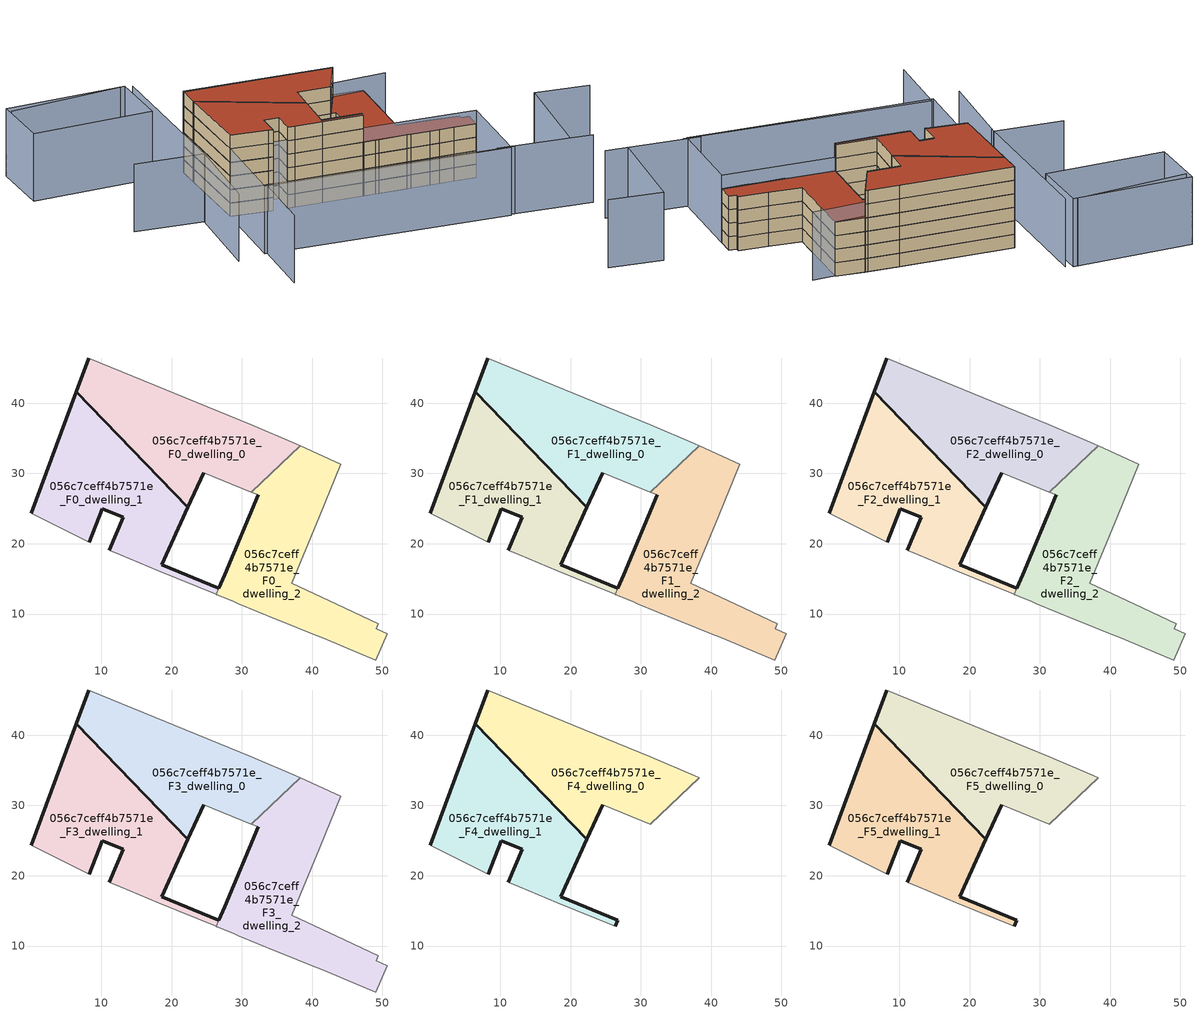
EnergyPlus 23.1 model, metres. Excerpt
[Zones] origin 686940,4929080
056c7ceff4b7571e_F0_dwelling_0
 floor ground (EU_floor_Construction): 31.3,27.34 38.28,33.96 37.65,34.25 31.34,36.94 8.24,46.42 6.45,41.6 22.32,25.18 24.55,30.08 z0
 wall outside (EU_wall_Construction): 24.55,30.08 22.32,25.18 6.45,41.6 8.24,46.42 z0:3
 wall adiabatic (EU_wall_Construction): 31.3,27.34 24.55,30.08 / 8.24,46.42 31.34,36.94 37.65,34.25 38.28,33.96 z0:3
 wall to 056c7ceff4b7571e_F0_dwelling_2 (EU_wall_Construction): 38.27,33.96 31.3,27.34 z0:3
056c7ceff4b7571e_F0_dwelling_1
 floor ground (EU_floor_Construction): 26.35,12.79 26.71,13.65 18.61,17.01 22.32,25.18 6.45,41.6 0.04,24.32 7.27,20.73 8.27,20.23 10.17,24.99 13.15,23.78 11.16,19.1 12.67,18.46 18.13,16.15 z0
 wall outside (EU_wall_Construction): 11.16,19.1 13.15,23.78 10.17,24.99 8.27,20.23 / 0.04,24.32 6.45,41.6 22.32,25.18 18.61,17.01 26.71,13.65 z0:3
 wall adiabatic (EU_wall_Construction): 8.27,20.23 7.27,20.73 0.04,24.32 / 26.35,12.79 18.13,16.15 12.67,18.46 11.16,19.1 z0:3
 wall to 056c7ceff4b7571e_F0_dwelling_2 (EU_wall_Construction): 26.71,13.65 26.35,12.79 z0:3
056c7ceff4b7571e_F0_dwelling_2
 floor ground (EU_floor_Construction): 49.07,3.46 50.68,7.16 49.09,7.92 49.42,8.62 43.52,11.39 37.08,14.41 41.06,24 44.09,31.3 38.28,33.96 31.3,27.34 32.31,26.94 27.54,15.6 26.72,13.65 26.71,13.65 26.35,12.79 26.36,12.78 26.44,12.75 28.76,11.79 29.5,11.49 35.06,9.22 35.96,8.85 39.78,7.29 41.62,6.54 44.5,5.36 z0
 wall outside (EU_wall_Construction): 26.71,13.65 26.72,13.65 27.54,15.6 32.31,26.94 z0:3
 wall adiabatic (EU_wall_Construction): 32.31,26.94 31.3,27.34 / 38.28,33.96 44.09,31.3 41.06,24 37.08,14.41 43.52,11.39 49.42,8.62 49.09,7.92 50.68,7.16 49.07,3.46 44.5,5.36 41.62,6.54 39.78,7.29 35.96,8.85 35.06,9.22 29.5,11.49 28.76,11.79 26.44,12.75 26.36,12.78 26.35,12.79 z0:3
056c7ceff4b7571e_F1_dwelling_0
 floor to 056c7ceff4b7571e_F0_dwelling_0 (EU_floor_Construction): 31.3,27.34 38.27,33.96 37.65,34.25 31.34,36.94 8.24,46.42 6.45,41.6 22.32,25.18 24.55,30.08 z3
 wall outside (EU_wall_Construction): 24.55,30.08 22.32,25.18 6.45,41.6 8.24,46.42 z3:6
 wall adiabatic (EU_wall_Construction): 31.3,27.34 24.55,30.08 / 8.24,46.42 31.34,36.94 37.65,34.25 38.28,33.96 z3:6
 wall to 056c7ceff4b7571e_F1_dwelling_2 (EU_wall_Construction): 38.27,33.96 31.3,27.34 z3:6
056c7ceff4b7571e_F1_dwelling_1
 floor to 056c7ceff4b7571e_F0_dwelling_1 (EU_floor_Construction): 26.35,12.79 26.71,13.65 18.61,17.01 22.32,25.18 6.45,41.6 0.04,24.32 7.27,20.73 8.27,20.23 10.17,24.99 13.15,23.78 11.16,19.1 12.67,18.46 18.13,16.15 z3
 wall outside (EU_wall_Construction): 11.16,19.1 13.15,23.78 10.17,24.99 8.27,20.23 / 0.04,24.32 6.45,41.6 22.32,25.18 18.61,17.01 26.71,13.65 z3:6
 wall adiabatic (EU_wall_Construction): 8.27,20.23 7.27,20.73 0.04,24.32 / 26.35,12.79 18.13,16.15 12.67,18.46 11.16,19.1 z3:6
 wall to 056c7ceff4b7571e_F1_dwelling_2 (EU_wall_Construction): 26.71,13.65 26.35,12.79 z3:6
056c7ceff4b7571e_F1_dwelling_2
 floor to 056c7ceff4b7571e_F0_dwelling_2 (EU_floor_Construction): 49.07,3.46 50.68,7.16 49.09,7.92 49.42,8.62 43.52,11.39 37.08,14.41 41.06,24 44.09,31.3 38.27,33.96 31.3,27.34 32.31,26.94 27.54,15.6 26.72,13.65 26.71,13.65 26.35,12.79 26.36,12.78 26.44,12.75 28.76,11.79 29.5,11.49 35.06,9.22 35.96,8.85 39.78,7.29 41.62,6.54 44.5,5.36 z3
 wall outside (EU_wall_Construction): 26.71,13.65 26.72,13.65 27.54,15.6 32.31,26.94 z3:6
 wall adiabatic (EU_wall_Construction): 32.31,26.94 31.3,27.34 / 38.28,33.96 44.09,31.3 41.06,24 37.08,14.41 43.52,11.39 49.42,8.62 49.09,7.92 50.68,7.16 49.07,3.46 44.5,5.36 41.62,6.54 39.78,7.29 35.96,8.85 35.06,9.22 29.5,11.49 28.76,11.79 26.44,12.75 26.36,12.78 26.35,12.79 z3:6
056c7ceff4b7571e_F2_dwelling_0
 floor to 056c7ceff4b7571e_F1_dwelling_0 (EU_floor_Construction): 31.3,27.34 38.27,33.96 37.65,34.25 31.34,36.94 8.24,46.42 6.45,41.6 22.32,25.18 24.55,30.08 z6
 wall outside (EU_wall_Construction): 24.55,30.08 22.32,25.18 6.45,41.6 8.24,46.42 z6:9
 wall adiabatic (EU_wall_Construction): 31.3,27.34 24.55,30.08 / 8.24,46.42 31.34,36.94 37.65,34.25 38.28,33.96 z6:9
 wall to 056c7ceff4b7571e_F2_dwelling_2 (EU_wall_Construction): 38.27,33.96 31.3,27.34 z6:9
056c7ceff4b7571e_F2_dwelling_1
 floor to 056c7ceff4b7571e_F1_dwelling_1 (EU_floor_Construction): 26.35,12.79 26.71,13.65 18.61,17.01 22.32,25.18 6.45,41.6 0.04,24.32 7.27,20.73 8.27,20.23 10.17,24.99 13.15,23.78 11.16,19.1 12.67,18.46 18.13,16.15 z6
 wall outside (EU_wall_Construction): 11.16,19.1 13.15,23.78 10.17,24.99 8.27,20.23 / 0.04,24.32 6.45,41.6 22.32,25.18 18.61,17.01 26.71,13.65 z6:9
 wall adiabatic (EU_wall_Construction): 8.27,20.23 7.27,20.73 0.04,24.32 / 26.35,12.79 18.13,16.15 12.67,18.46 11.16,19.1 z6:9
 wall to 056c7ceff4b7571e_F2_dwelling_2 (EU_wall_Construction): 26.71,13.65 26.35,12.79 z6:9
056c7ceff4b7571e_F2_dwelling_2
 floor to 056c7ceff4b7571e_F1_dwelling_2 (EU_floor_Construction): 49.07,3.46 50.68,7.16 49.09,7.92 49.42,8.62 43.52,11.39 37.08,14.41 41.06,24 44.09,31.3 38.27,33.96 31.3,27.34 32.31,26.94 27.54,15.6 26.72,13.65 26.71,13.65 26.35,12.79 26.36,12.78 26.44,12.75 28.76,11.79 29.5,11.49 35.06,9.22 35.96,8.85 39.78,7.29 41.62,6.54 44.5,5.36 z6
 wall outside (EU_wall_Construction): 26.71,13.65 26.72,13.65 27.54,15.6 32.31,26.94 z6:9
 wall adiabatic (EU_wall_Construction): 32.31,26.94 31.3,27.34 / 38.28,33.96 44.09,31.3 41.06,24 37.08,14.41 43.52,11.39 49.42,8.62 49.09,7.92 50.68,7.16 49.07,3.46 44.5,5.36 41.62,6.54 39.78,7.29 35.96,8.85 35.06,9.22 29.5,11.49 28.76,11.79 26.44,12.75 26.36,12.78 26.35,12.79 z6:9
056c7ceff4b7571e_F3_dwelling_0
 floor to 056c7ceff4b7571e_F2_dwelling_0 (EU_floor_Construction): 31.3,27.34 38.27,33.96 37.65,34.25 31.34,36.94 8.24,46.42 6.45,41.6 22.32,25.18 24.55,30.08 z9
 wall outside (EU_wall_Construction): 24.55,30.08 22.32,25.18 6.45,41.6 8.24,46.42 z9:12
 wall adiabatic (EU_wall_Construction): 31.3,27.34 24.55,30.08 / 8.24,46.42 31.34,36.94 37.65,34.25 38.28,33.96 z9:12
 wall to 056c7ceff4b7571e_F3_dwelling_2 (EU_wall_Construction): 38.27,33.96 31.3,27.34 z9:12
056c7ceff4b7571e_F3_dwelling_1
 floor to 056c7ceff4b7571e_F2_dwelling_1 (EU_floor_Construction): 26.35,12.79 26.71,13.65 18.61,17.01 22.32,25.18 6.45,41.6 0.04,24.32 7.27,20.73 8.27,20.23 10.17,24.99 13.15,23.78 11.16,19.1 12.67,18.46 18.13,16.15 z9
 wall outside (EU_wall_Construction): 11.16,19.1 13.15,23.78 10.17,24.99 8.27,20.23 / 0.04,24.32 6.45,41.6 22.32,25.18 18.61,17.01 26.71,13.65 z9:12
 wall adiabatic (EU_wall_Construction): 8.27,20.23 7.27,20.73 0.04,24.32 / 26.35,12.79 18.13,16.15 12.67,18.46 11.16,19.1 z9:12
 wall to 056c7ceff4b7571e_F3_dwelling_2 (EU_wall_Construction): 26.71,13.65 26.35,12.79 z9:12
056c7ceff4b7571e_F3_dwelling_2
 floor to 056c7ceff4b7571e_F2_dwelling_2 (EU_floor_Construction): 49.07,3.46 50.68,7.16 49.09,7.92 49.42,8.62 43.52,11.39 37.08,14.41 41.06,24 44.09,31.3 38.27,33.96 31.3,27.34 32.31,26.94 27.54,15.6 26.72,13.65 26.71,13.65 26.35,12.79 26.36,12.78 26.44,12.75 28.76,11.79 29.5,11.49 35.06,9.22 35.96,8.85 39.78,7.29 41.62,6.54 44.5,5.36 z9
 wall outside (EU_wall_Construction): 26.71,13.65 26.72,13.65 27.54,15.6 32.31,26.94 z9:12
 wall adiabatic (EU_wall_Construction): 32.31,26.94 31.3,27.34 / 38.28,33.96 44.09,31.3 41.06,24 37.08,14.41 43.52,11.39 49.42,8.62 49.09,7.92 50.68,7.16 49.07,3.46 44.5,5.36 41.62,6.54 39.78,7.29 35.96,8.85 35.06,9.22 29.5,11.49 28.76,11.79 26.44,12.75 26.36,12.78 26.35,12.79 z9:12
 roof outside (EU_roof_Construction): 44.09,31.3 41.06,24 37.08,14.41 43.52,11.39 49.42,8.62 49.09,7.92 50.68,7.16 49.07,3.46 44.5,5.36 41.62,6.54 39.78,7.29 35.96,8.85 35.06,9.22 29.5,11.49 28.76,11.79 26.44,12.75 26.36,12.78 26.35,12.79 26.71,13.65 26.72,13.65 27.54,15.6 32.31,26.94 31.3,27.34 38.28,33.96 z12
056c7ceff4b7571e_F4_dwelling_0
 floor to 056c7ceff4b7571e_F3_dwelling_0 (EU_floor_Construction): 31.3,27.34 38.27,33.96 37.65,34.25 31.34,36.94 8.24,46.42 6.45,41.6 22.32,25.18 24.55,30.08 z12
 wall outside (EU_wall_Construction): 24.55,30.08 22.32,25.18 6.45,41.6 8.24,46.42 z12:15
 wall adiabatic (EU_wall_Construction): 8.24,46.42 31.34,36.94 37.65,34.25 38.28,33.96 31.3,27.34 24.55,30.08 z12:15
056c7ceff4b7571e_F4_dwelling_1
 floor to 056c7ceff4b7571e_F3_dwelling_1 (EU_floor_Construction): 26.35,12.79 26.71,13.65 18.61,17.01 22.32,25.18 6.45,41.6 0.04,24.32 7.27,20.73 8.27,20.23 10.17,24.99 13.15,23.78 11.16,19.1 12.67,18.46 18.13,16.15 z12
 wall outside (EU_wall_Construction): 11.16,19.1 13.15,23.78 10.17,24.99 8.27,20.23 / 0.04,24.32 6.45,41.6 22.32,25.18 18.61,17.01 26.71,13.65 26.35,12.79 z12:15
 wall adiabatic (EU_wall_Construction): 8.27,20.23 7.27,20.73 0.04,24.32 / 26.35,12.79 18.13,16.15 12.67,18.46 11.16,19.1 z12:15
056c7ceff4b7571e_F5_dwelling_0
 floor to 056c7ceff4b7571e_F4_dwelling_0 (EU_floor_Construction): 31.3,27.34 38.27,33.96 37.65,34.25 31.34,36.94 8.24,46.42 6.45,41.6 22.32,25.18 24.55,30.08 z15
 wall outside (EU_wall_Construction): 24.55,30.08 22.32,25.18 6.45,41.6 8.24,46.42 z15:18
 wall adiabatic (EU_wall_Construction): 8.24,46.42 31.34,36.94 37.65,34.25 38.28,33.96 31.3,27.34 24.55,30.08 z15:18
 roof outside (EU_roof_Construction): 31.34,36.94 37.65,34.25 38.28,33.96 31.3,27.34 24.55,30.08 22.32,25.18 6.45,41.6 8.24,46.42 z18
056c7ceff4b7571e_F5_dwelling_1
 floor to 056c7ceff4b7571e_F4_dwelling_1 (EU_floor_Construction): 26.35,12.79 26.71,13.65 18.61,17.01 22.32,25.18 6.45,41.6 0.04,24.32 7.27,20.73 8.27,20.23 10.17,24.99 13.15,23.78 11.16,19.1 12.67,18.46 18.13,16.15 z15
 wall outside (EU_wall_Construction): 11.16,19.1 13.15,23.78 10.17,24.99 8.27,20.23 / 0.04,24.32 6.45,41.6 22.32,25.18 18.61,17.01 26.71,13.65 26.35,12.79 z15:18
 wall adiabatic (EU_wall_Construction): 8.27,20.23 7.27,20.73 0.04,24.32 / 26.35,12.79 18.13,16.15 12.67,18.46 11.16,19.1 z15:18
 roof outside (EU_roof_Construction): 22.32,25.18 18.61,17.01 26.71,13.65 26.35,12.79 18.13,16.15 12.67,18.46 11.16,19.1 13.15,23.78 10.17,24.99 8.27,20.23 7.27,20.73 0.04,24.32 6.45,41.6 z18
shading: 39,-12.96 57.65,-21.58 / -13.26,-8.04 -6.87,6.68 / -6.87,6.68 42.3,-14.67 / 53.19,-19.65 63.37,1.42 / 63.37,1.42 73.99,-3.71 / -19.07,32.38 -5.43,26.19 / -5.43,26.19 -14,7.31 / 7.29,60.14 -5.83,25.21 / 48.55,29.43 7.18,43.24 / 5.26,61.58 -18.85,68.28 / 0.04,24.32 49.07,3.46 / 49.07,3.46 41.39,-14.59 / 41.39,-14.59 -7.64,6.27 / -7.64,6.27 0.04,24.32 / -18.72,70.05 6.13,61.27 / 6.13,61.27 1.64,48.57 / 1.64,48.57 -23.21,57.35 / -23.21,57.35 -18.72,70.05 z0:15
[Building]
EU S2 Campaign: North Axis=0; Terrain=City; Solar Distribution=FullExterior
[Site:Location]
Bologna: Latitude=44.5; Longitude=11.25; Time Zone=1; Elevation=37
[SizingPeriod:WeatherFileDays]
AnnualSizingPeriod: Begin Month=1; Begin Day of Month=1; End Month=12; End Day of Month=31; Day of Week for Start Day=Monday; Use Weather File Daylight Saving Period=No; Use Weather File Rain and Snow Indicators=No
[MATERIAL]
EU_InternalMass_Material: Roughness=MediumRough; Thickness=0.1; Conductivity=1; Density=1800; Specific Heat=900; Thermal Absorptance=0.9; Solar Absorptance=0.7; Visible Absorptance=0.7
[MATERIAL:NOMASS] Roughness=MediumRough; Thermal Absorptance=0.9; Solar Absorptance=0.7; Visible Absorptance=0.7
Name | Thermal Resistance
EU_wall_NoMass | 0.905828
EU_roof_NoMass | 0.37593
EU_floor_NoMass | 0.67114
[CONSTRUCTION]
EU_wall_Construction: EU_wall_NoMass
EU_roof_Construction: EU_roof_NoMass
EU_floor_Construction: EU_floor_NoMass
EU_InternalMass_Construction: EU_InternalMass_Material
[ZONE] Type=1; Multiplier=1; Ceiling Height=autocalculate; Floor Area=autocalculate; Part of Total Floor Area=Yes
Name | Volume
056c7ceff4b7571e_F0_dwelling_0 | 864.874
056c7ceff4b7571e_F1_dwelling_0; 056c7ceff4b7571e_F2_dwelling_0; 056c7ceff4b7571e_F3_dwelling_0; 056c7ceff4b7571e_F4_dwelling_0; 056c7ceff4b7571e_F5_dwelling_0 | 864.872
056c7ceff4b7571e_F0_dwelling_1 | 852.99
056c7ceff4b7571e_F1_dwelling_1; 056c7ceff4b7571e_F2_dwelling_1; 056c7ceff4b7571e_F3_dwelling_1; 056c7ceff4b7571e_F4_dwelling_1; 056c7ceff4b7571e_F5_dwelling_1 | 852.989
056c7ceff4b7571e_F0_dwelling_2 | 876.817
056c7ceff4b7571e_F1_dwelling_2; 056c7ceff4b7571e_F2_dwelling_2; 056c7ceff4b7571e_F3_dwelling_2 | 876.814
[INTERNALMASS] Construction=EU_InternalMass_Construction
Name | Zone or ZoneList | Surface Area
056c7ceff4b7571e_F0_dwelling_0_EU_InternalMass | 056c7ceff4b7571e_F0_dwelling_0 | 288.291
056c7ceff4b7571e_F0_dwelling_1_EU_InternalMass | 056c7ceff4b7571e_F0_dwelling_1 | 284.33
056c7ceff4b7571e_F0_dwelling_2_EU_InternalMass | 056c7ceff4b7571e_F0_dwelling_2 | 292.272
056c7ceff4b7571e_F1_dwelling_0_EU_InternalMass | 056c7ceff4b7571e_F1_dwelling_0 | 288.291
056c7ceff4b7571e_F1_dwelling_1_EU_InternalMass | 056c7ceff4b7571e_F1_dwelling_1 | 284.33
056c7ceff4b7571e_F1_dwelling_2_EU_InternalMass | 056c7ceff4b7571e_F1_dwelling_2 | 292.272
056c7ceff4b7571e_F2_dwelling_0_EU_InternalMass | 056c7ceff4b7571e_F2_dwelling_0 | 288.291
056c7ceff4b7571e_F2_dwelling_1_EU_InternalMass | 056c7ceff4b7571e_F2_dwelling_1 | 284.33
056c7ceff4b7571e_F2_dwelling_2_EU_InternalMass | 056c7ceff4b7571e_F2_dwelling_2 | 292.272
056c7ceff4b7571e_F3_dwelling_0_EU_InternalMass | 056c7ceff4b7571e_F3_dwelling_0 | 288.291
056c7ceff4b7571e_F3_dwelling_1_EU_InternalMass | 056c7ceff4b7571e_F3_dwelling_1 | 284.33
056c7ceff4b7571e_F3_dwelling_2_EU_InternalMass | 056c7ceff4b7571e_F3_dwelling_2 | 292.272
056c7ceff4b7571e_F4_dwelling_0_EU_InternalMass | 056c7ceff4b7571e_F4_dwelling_0 | 343.661
056c7ceff4b7571e_F4_dwelling_1_EU_InternalMass | 056c7ceff4b7571e_F4_dwelling_1 | 521.231
056c7ceff4b7571e_F5_dwelling_0_EU_InternalMass | 056c7ceff4b7571e_F5_dwelling_0 | 343.661
056c7ceff4b7571e_F5_dwelling_1_EU_InternalMass | 056c7ceff4b7571e_F5_dwelling_1 | 521.231
[OTHEREQUIPMENT] Fuel Type=Electricity; Design Level Calculation Method=Watts/Area; Power per Zone Floor Area=1; Fraction Latent=0; Fraction Radiant=0; Fraction Lost=0; Carbon Dioxide Generation Rate=0; EndUse Subcategory=EU_Step8_InternalGains
Name | Zone or ZoneList or Space or SpaceList | Schedule
EU_Step8_InternalGain_056c7ceff4b7571e_F0_dwelling_0_f000 | 056c7ceff4b7571e_F0_dwelling_0 | EU_Step8_GainSchedule_056c7ceff4b7571e_F0_dwelling_0_f000
EU_Step8_InternalGain_056c7ceff4b7571e_F0_dwelling_1_f000 | 056c7ceff4b7571e_F0_dwelling_1 | EU_Step8_GainSchedule_056c7ceff4b7571e_F0_dwelling_1_f000
EU_Step8_InternalGain_056c7ceff4b7571e_F0_dwelling_2_f000 | 056c7ceff4b7571e_F0_dwelling_2 | EU_Step8_GainSchedule_056c7ceff4b7571e_F0_dwelling_2_f000
EU_Step8_InternalGain_056c7ceff4b7571e_F1_dwelling_0_f000 | 056c7ceff4b7571e_F1_dwelling_0 | EU_Step8_GainSchedule_056c7ceff4b7571e_F1_dwelling_0_f000
EU_Step8_InternalGain_056c7ceff4b7571e_F1_dwelling_1_f000 | 056c7ceff4b7571e_F1_dwelling_1 | EU_Step8_GainSchedule_056c7ceff4b7571e_F1_dwelling_1_f000
EU_Step8_InternalGain_056c7ceff4b7571e_F1_dwelling_2_f000 | 056c7ceff4b7571e_F1_dwelling_2 | EU_Step8_GainSchedule_056c7ceff4b7571e_F1_dwelling_2_f000
EU_Step8_InternalGain_056c7ceff4b7571e_F2_dwelling_0_f000 | 056c7ceff4b7571e_F2_dwelling_0 | EU_Step8_GainSchedule_056c7ceff4b7571e_F2_dwelling_0_f000
EU_Step8_InternalGain_056c7ceff4b7571e_F2_dwelling_1_f000 | 056c7ceff4b7571e_F2_dwelling_1 | EU_Step8_GainSchedule_056c7ceff4b7571e_F2_dwelling_1_f000
EU_Step8_InternalGain_056c7ceff4b7571e_F2_dwelling_2_f000 | 056c7ceff4b7571e_F2_dwelling_2 | EU_Step8_GainSchedule_056c7ceff4b7571e_F2_dwelling_2_f000
EU_Step8_InternalGain_056c7ceff4b7571e_F3_dwelling_0_f000 | 056c7ceff4b7571e_F3_dwelling_0 | EU_Step8_GainSchedule_056c7ceff4b7571e_F3_dwelling_0_f000
EU_Step8_InternalGain_056c7ceff4b7571e_F3_dwelling_1_f000 | 056c7ceff4b7571e_F3_dwelling_1 | EU_Step8_GainSchedule_056c7ceff4b7571e_F3_dwelling_1_f000
EU_Step8_InternalGain_056c7ceff4b7571e_F3_dwelling_2_f000 | 056c7ceff4b7571e_F3_dwelling_2 | EU_Step8_GainSchedule_056c7ceff4b7571e_F3_dwelling_2_f000
EU_Step8_InternalGain_056c7ceff4b7571e_F4_dwelling_0_f000 | 056c7ceff4b7571e_F4_dwelling_0 | EU_Step8_GainSchedule_056c7ceff4b7571e_F4_dwelling_0_f000
EU_Step8_InternalGain_056c7ceff4b7571e_F4_dwelling_1_f000 | 056c7ceff4b7571e_F4_dwelling_1 | EU_Step8_GainSchedule_056c7ceff4b7571e_F4_dwelling_1_f000
EU_Step8_InternalGain_056c7ceff4b7571e_F5_dwelling_0_f000 | 056c7ceff4b7571e_F5_dwelling_0 | EU_Step8_GainSchedule_056c7ceff4b7571e_F5_dwelling_0_f000
EU_Step8_InternalGain_056c7ceff4b7571e_F5_dwelling_1_f000 | 056c7ceff4b7571e_F5_dwelling_1 | EU_Step8_GainSchedule_056c7ceff4b7571e_F5_dwelling_1_f000
[ZONEVENTILATION:DESIGNFLOWRATE] Schedule=EU_AlwaysOn; Design Flow Rate Calculation Method=AirChanges/Hour; Air Changes per Hour=0.73129; Ventilation Type=Natural; Fan Pressure Rise=0; Fan Total Efficiency=1; Constant Term Coefficient=1; Temperature Term Coefficient=0; Velocity Term Coefficient=0; Velocity Squared Term Coefficient=0; Minimum Indoor Temperature=-100; Maximum Indoor Temperature=100; Delta Temperature=-100; Minimum Outdoor Temperature=-100; Maximum Outdoor Temperature=100; Maximum Wind Speed=40
Name | Zone or ZoneList or Space or SpaceList
EU_ConstantAir_056c7ceff4b7571e_F0_dwelling_0 | 056c7ceff4b7571e_F0_dwelling_0
EU_ConstantAir_056c7ceff4b7571e_F0_dwelling_1 | 056c7ceff4b7571e_F0_dwelling_1
EU_ConstantAir_056c7ceff4b7571e_F0_dwelling_2 | 056c7ceff4b7571e_F0_dwelling_2
EU_ConstantAir_056c7ceff4b7571e_F1_dwelling_0 | 056c7ceff4b7571e_F1_dwelling_0
EU_ConstantAir_056c7ceff4b7571e_F1_dwelling_1 | 056c7ceff4b7571e_F1_dwelling_1
EU_ConstantAir_056c7ceff4b7571e_F1_dwelling_2 | 056c7ceff4b7571e_F1_dwelling_2
EU_ConstantAir_056c7ceff4b7571e_F2_dwelling_0 | 056c7ceff4b7571e_F2_dwelling_0
EU_ConstantAir_056c7ceff4b7571e_F2_dwelling_1 | 056c7ceff4b7571e_F2_dwelling_1
EU_ConstantAir_056c7ceff4b7571e_F2_dwelling_2 | 056c7ceff4b7571e_F2_dwelling_2
EU_ConstantAir_056c7ceff4b7571e_F3_dwelling_0 | 056c7ceff4b7571e_F3_dwelling_0
EU_ConstantAir_056c7ceff4b7571e_F3_dwelling_1 | 056c7ceff4b7571e_F3_dwelling_1
EU_ConstantAir_056c7ceff4b7571e_F3_dwelling_2 | 056c7ceff4b7571e_F3_dwelling_2
EU_ConstantAir_056c7ceff4b7571e_F4_dwelling_0 | 056c7ceff4b7571e_F4_dwelling_0
EU_ConstantAir_056c7ceff4b7571e_F4_dwelling_1 | 056c7ceff4b7571e_F4_dwelling_1
EU_ConstantAir_056c7ceff4b7571e_F5_dwelling_0 | 056c7ceff4b7571e_F5_dwelling_0
EU_ConstantAir_056c7ceff4b7571e_F5_dwelling_1 | 056c7ceff4b7571e_F5_dwelling_1
[HVACTEMPLATE:THERMOSTAT] Constant Heating Setpoint=20; Constant Cooling Setpoint=50
EU_HeatOnly_056c7ceff4b7571e_F0_dwelling_0; EU_HeatOnly_056c7ceff4b7571e_F0_dwelling_1; EU_HeatOnly_056c7ceff4b7571e_F0_dwelling_2; EU_HeatOnly_056c7ceff4b7571e_F1_dwelling_0; EU_HeatOnly_056c7ceff4b7571e_F1_dwelling_1; EU_HeatOnly_056c7ceff4b7571e_F1_dwelling_2; EU_HeatOnly_056c7ceff4b7571e_F2_dwelling_0; EU_HeatOnly_056c7ceff4b7571e_F2_dwelling_1; EU_HeatOnly_056c7ceff4b7571e_F2_dwelling_2; EU_HeatOnly_056c7ceff4b7571e_F3_dwelling_0; EU_HeatOnly_056c7ceff4b7571e_F3_dwelling_1; EU_HeatOnly_056c7ceff4b7571e_F3_dwelling_2; EU_HeatOnly_056c7ceff4b7571e_F4_dwelling_0; EU_HeatOnly_056c7ceff4b7571e_F4_dwelling_1; EU_HeatOnly_056c7ceff4b7571e_F5_dwelling_0; EU_HeatOnly_056c7ceff4b7571e_F5_dwelling_1
[HVACTEMPLATE:ZONE:IDEALLOADSAIRSYSTEM] System Availability Schedule=EU_AlwaysOn; Maximum Heating Supply Air Temperature=50; Minimum Cooling Supply Air Temperature=13; Maximum Heating Supply Air Humidity Ratio=0.0156; Minimum Cooling Supply Air Humidity Ratio=0.0077; Heating Limit=NoLimit; Cooling Limit=NoLimit; Heating Availability Schedule=EU_AlwaysOn; Cooling Availability Schedule=EU_CoolingOff; Dehumidification Control Type=ConstantSensibleHeatRatio; Cooling Sensible Heat Ratio=0.7; Dehumidification Setpoint=60; Humidification Control Type=None; Humidification Setpoint=30; Outdoor Air Method=None; Outdoor Air Flow Rate per Person=0.00944; Outdoor Air Flow Rate per Zone Floor Area=0; Outdoor Air Flow Rate per Zone=0; Demand Controlled Ventilation Type=None; Outdoor Air Economizer Type=NoEconomizer; Heat Recovery Type=None; Sensible Heat Recovery Effectiveness=0.7; Latent Heat Recovery Effectiveness=0.65
Name | Template Thermostat
056c7ceff4b7571e_F0_dwelling_0 | EU_HeatOnly_056c7ceff4b7571e_F0_dwelling_0
056c7ceff4b7571e_F0_dwelling_1 | EU_HeatOnly_056c7ceff4b7571e_F0_dwelling_1
056c7ceff4b7571e_F0_dwelling_2 | EU_HeatOnly_056c7ceff4b7571e_F0_dwelling_2
056c7ceff4b7571e_F1_dwelling_0 | EU_HeatOnly_056c7ceff4b7571e_F1_dwelling_0
056c7ceff4b7571e_F1_dwelling_1 | EU_HeatOnly_056c7ceff4b7571e_F1_dwelling_1
056c7ceff4b7571e_F1_dwelling_2 | EU_HeatOnly_056c7ceff4b7571e_F1_dwelling_2
056c7ceff4b7571e_F2_dwelling_0 | EU_HeatOnly_056c7ceff4b7571e_F2_dwelling_0
056c7ceff4b7571e_F2_dwelling_1 | EU_HeatOnly_056c7ceff4b7571e_F2_dwelling_1
056c7ceff4b7571e_F2_dwelling_2 | EU_HeatOnly_056c7ceff4b7571e_F2_dwelling_2
056c7ceff4b7571e_F3_dwelling_0 | EU_HeatOnly_056c7ceff4b7571e_F3_dwelling_0
056c7ceff4b7571e_F3_dwelling_1 | EU_HeatOnly_056c7ceff4b7571e_F3_dwelling_1
056c7ceff4b7571e_F3_dwelling_2 | EU_HeatOnly_056c7ceff4b7571e_F3_dwelling_2
056c7ceff4b7571e_F4_dwelling_0 | EU_HeatOnly_056c7ceff4b7571e_F4_dwelling_0
056c7ceff4b7571e_F4_dwelling_1 | EU_HeatOnly_056c7ceff4b7571e_F4_dwelling_1
056c7ceff4b7571e_F5_dwelling_0 | EU_HeatOnly_056c7ceff4b7571e_F5_dwelling_0
056c7ceff4b7571e_F5_dwelling_1 | EU_HeatOnly_056c7ceff4b7571e_F5_dwelling_1
[SIZING:ZONE] Zone Cooling Design Supply Air Temperature Input Method=SupplyAirTemperature; Zone Cooling Design Supply Air Temperature=13; Zone Heating Design Supply Air Temperature Input Method=SupplyAirTemperature; Zone Heating Design Supply Air Temperature=50; Zone Cooling Design Supply Air Humidity Ratio=0.008; Zone Heating Design Supply Air Humidity Ratio=0.008; Cooling Design Air Flow Method=DesignDay; Cooling Design Air Flow Rate=0; Cooling Minimum Air Flow per Zone Floor Area=0.000762; Cooling Minimum Air Flow=0; Cooling Minimum Air Flow Fraction=0.2; Heating Design Air Flow Method=DesignDay; Heating Design Air Flow Rate=0; Heating Maximum Air Flow per Zone Floor Area=0.002032; Heating Maximum Air Flow=0.141576; Heating Maximum Air Flow Fraction=0.3; Account for Dedicated Outdoor Air System=No; Dedicated Outdoor Air System Control Strategy=NeutralSupplyAir; Dedicated Outdoor Air Low Setpoint Temperature for Design=autosize; Dedicated Outdoor Air High Setpoint Temperature for Design=autosize; Zone Load Sizing Method=Sensible Load Only No Latent Load; Zone Latent Cooling Design Supply Air Humidity Ratio Input Method=HumidityRatioDifference; Zone Cooling Design Supply Air Humidity Ratio Difference=0.005; Zone Latent Heating Design Supply Air Humidity Ratio Input Method=HumidityRatioDifference; Zone Humidification Design Supply Air Humidity Ratio Difference=0.005
056c7ceff4b7571e_F0_dwelling_0; 056c7ceff4b7571e_F0_dwelling_1; 056c7ceff4b7571e_F0_dwelling_2; 056c7ceff4b7571e_F1_dwelling_0; 056c7ceff4b7571e_F1_dwelling_1; 056c7ceff4b7571e_F1_dwelling_2; 056c7ceff4b7571e_F2_dwelling_0; 056c7ceff4b7571e_F2_dwelling_1; 056c7ceff4b7571e_F2_dwelling_2; 056c7ceff4b7571e_F3_dwelling_0; 056c7ceff4b7571e_F3_dwelling_1; 056c7ceff4b7571e_F3_dwelling_2; 056c7ceff4b7571e_F4_dwelling_0; 056c7ceff4b7571e_F4_dwelling_1; 056c7ceff4b7571e_F5_dwelling_0; 056c7ceff4b7571e_F5_dwelling_1
[SCHEDULE:CONSTANT]
Name | Hourly Value
EU_AlwaysOn | 1
EU_CoolingOff | 0
[SCHEDULE:FILE] Column Number=1; Rows to Skip at Top=0; Number of Hours of Data=8760; Column Separator=Comma; Interpolate to Timestep=No; Minutes per Item=60; Adjust Schedule for Daylight Savings=Yes
Name | File
EU_Step8_GainSchedule_056c7ceff4b7571e_F0_dwelling_0_f000 | ../../schedules/056c7ceff4b7571e/056c7ceff4b7571e_F0_dwelling_0_f000_gain.csv
EU_Step8_GainSchedule_056c7ceff4b7571e_F0_dwelling_1_f000 | ../../schedules/056c7ceff4b7571e/056c7ceff4b7571e_F0_dwelling_1_f000_gain.csv
EU_Step8_GainSchedule_056c7ceff4b7571e_F0_dwelling_2_f000 | ../../schedules/056c7ceff4b7571e/056c7ceff4b7571e_F0_dwelling_2_f000_gain.csv
EU_Step8_GainSchedule_056c7ceff4b7571e_F1_dwelling_0_f000 | ../../schedules/056c7ceff4b7571e/056c7ceff4b7571e_F1_dwelling_0_f000_gain.csv
EU_Step8_GainSchedule_056c7ceff4b7571e_F1_dwelling_1_f000 | ../../schedules/056c7ceff4b7571e/056c7ceff4b7571e_F1_dwelling_1_f000_gain.csv
EU_Step8_GainSchedule_056c7ceff4b7571e_F1_dwelling_2_f000 | ../../schedules/056c7ceff4b7571e/056c7ceff4b7571e_F1_dwelling_2_f000_gain.csv
EU_Step8_GainSchedule_056c7ceff4b7571e_F2_dwelling_0_f000 | ../../schedules/056c7ceff4b7571e/056c7ceff4b7571e_F2_dwelling_0_f000_gain.csv
EU_Step8_GainSchedule_056c7ceff4b7571e_F2_dwelling_1_f000 | ../../schedules/056c7ceff4b7571e/056c7ceff4b7571e_F2_dwelling_1_f000_gain.csv
EU_Step8_GainSchedule_056c7ceff4b7571e_F2_dwelling_2_f000 | ../../schedules/056c7ceff4b7571e/056c7ceff4b7571e_F2_dwelling_2_f000_gain.csv
EU_Step8_GainSchedule_056c7ceff4b7571e_F3_dwelling_0_f000 | ../../schedules/056c7ceff4b7571e/056c7ceff4b7571e_F3_dwelling_0_f000_gain.csv
EU_Step8_GainSchedule_056c7ceff4b7571e_F3_dwelling_1_f000 | ../../schedules/056c7ceff4b7571e/056c7ceff4b7571e_F3_dwelling_1_f000_gain.csv
EU_Step8_GainSchedule_056c7ceff4b7571e_F3_dwelling_2_f000 | ../../schedules/056c7ceff4b7571e/056c7ceff4b7571e_F3_dwelling_2_f000_gain.csv
EU_Step8_GainSchedule_056c7ceff4b7571e_F4_dwelling_0_f000 | ../../schedules/056c7ceff4b7571e/056c7ceff4b7571e_F4_dwelling_0_f000_gain.csv
EU_Step8_GainSchedule_056c7ceff4b7571e_F4_dwelling_1_f000 | ../../schedules/056c7ceff4b7571e/056c7ceff4b7571e_F4_dwelling_1_f000_gain.csv
EU_Step8_GainSchedule_056c7ceff4b7571e_F5_dwelling_0_f000 | ../../schedules/056c7ceff4b7571e/056c7ceff4b7571e_F5_dwelling_0_f000_gain.csv
EU_Step8_GainSchedule_056c7ceff4b7571e_F5_dwelling_1_f000 | ../../schedules/056c7ceff4b7571e/056c7ceff4b7571e_F5_dwelling_1_f000_gain.csv
